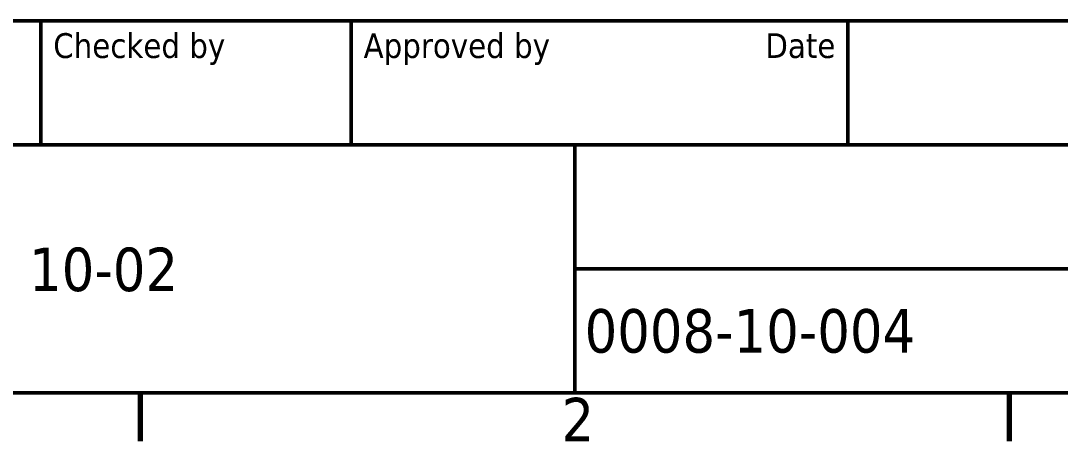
# Model space of a CAD drawing. Header units: millimetres. Extents: x -1901 to 2520, y -3919 to 1782.
# Drawn here: x 1622 to 2125, y 37 to 240 of the extents above; entities that cross this region are included whole.
import ezdxf
from ezdxf.enums import TextEntityAlignment as Align

# ---------------------------------------------------------------- set-up
doc = ezdxf.new("R2010")
doc.units = ezdxf.units.MM
doc.header["$LTSCALE"] = 6
doc.layers.add('Border (ISO)', color=7, linetype='Continuous', lineweight=70)
doc.layers.add('Title (ISO)', color=7, linetype='Continuous', lineweight=50)
doc.styles.add('Note Text (ISO)', font='tahoma.ttf')
doc.styles.add('Text Style39', font='tahoma.ttf')
doc.styles.add('Text Style41', font='tahoma.ttf')

# ---------------------------------------------------------------- blocks, each defined once
blk = doc.blocks.new('Borders Default Border')
at = {"layer": 'Border (ISO)'}
for p, q in [((280, 10), (280, 6.1)), ((350, 10), (350, 6.1))]:
    blk.add_line(p, q, dxfattribs=at)
at = {"layer": 'Border (ISO)', "insert": (313.939, 6.1), "char_height": 3.5, "attachment_point": 7, "style": 'Note Text (ISO)'}
blk.add_mtext('2', dxfattribs=at)
blk = doc.blocks.new('Title Blocks I.A.B')
at = {"layer": 'Title (ISO)'}
for p, q in [((270.071, 130), (100.071, 130)), ((132.071, 120), (132.071, 130)), ((157.071, 120), (157.071, 130)), ((197.071, 120), (197.071, 130)), ((100.071, 120), (270.071, 120)), ((175.071, 120), (175.071, 100)), ((270.071, 110), (175.071, 110)), ((100.071, 100), (270.071, 100))]:
    blk.add_line(p, q, dxfattribs=at)
at = {"layer": 'Title (ISO)', "style": 'Text Style41'}
for s, p in [('Checked by', (133.071, 129)), ('Approved by', (158.071, 129))]:
    blk.add_text(s, height=2, dxfattribs=at).set_placement(p, align=Align.TOP_LEFT)
blk.add_text('Date', height=2, dxfattribs=at).set_placement((196.071, 129), align=Align.TOP_RIGHT)
at = {"layer": 'Title (ISO)', "style": 'Text Style39'}
for tag, p in [('CHECKED_BY', (133.071, 121)), ('ENG_APPROVED_BY', (158.071, 121))]:
    blk.add_attdef(tag, text='', height=2.5, dxfattribs=at).set_placement(p, align=Align.BOTTOM_LEFT)
blk.add_attdef('ENG_APPROVAL_DATE', text='', height=2.5, dxfattribs=at).set_placement((196.071, 121), align=Align.BOTTOM_RIGHT)
at = {"layer": 'Title (ISO)'}
for tag, p, height, style in [('CREATION_DATE_001', (221.004, 121.544), 2.5, 'Text Style39'), ('AUTHOR_001', (100.915, 121.052), 2.5, 'Text Style39'), ('COMPANY_001', (131.124, 108.208), 3.5, 'Note Text (ISO)'), ('PART_NUMBER_001', (175.876, 103.25), 3.5, 'Note Text (ISO)')]:
    blk.add_attdef(tag, p, '', height=height, dxfattribs=dict(at, style=style))
at = {"layer": 'Title (ISO)', "style": 'Note Text (ISO)'}
for tag, p in [('TITLE', (222.571, 115)), ('REVISION_NUMBER', (242.571, 103.5))]:
    blk.add_attdef(tag, text='', height=3.5, dxfattribs=at).set_placement(p, align=Align.MIDDLE_CENTER)

msp = doc.modelspace()

# ---------------------------------------------------------------- block references
at = {"xscale": 6, "yscale": 6, "zscale": 6}
msp.add_blockref('Borders Default Border', (0, 0), dxfattribs=at)
ref = msp.add_blockref('Title Blocks I.A.B', (839.572, -540), dxfattribs=dict(xscale=6, yscale=6, zscale=6))
ref.add_attrib('PART_NUMBER_001', '0008-10-004', (1894.829, 79.5), dxfattribs={"layer": 'Title (ISO)', "height": 21, "style": 'Note Text (ISO)'})
ref.add_attrib('COMPANY_001', '10-02', (1626.318, 109.249), dxfattribs={"layer": 'Title (ISO)', "height": 21, "style": 'Note Text (ISO)'})

doc.saveas('drawing.dxf')
